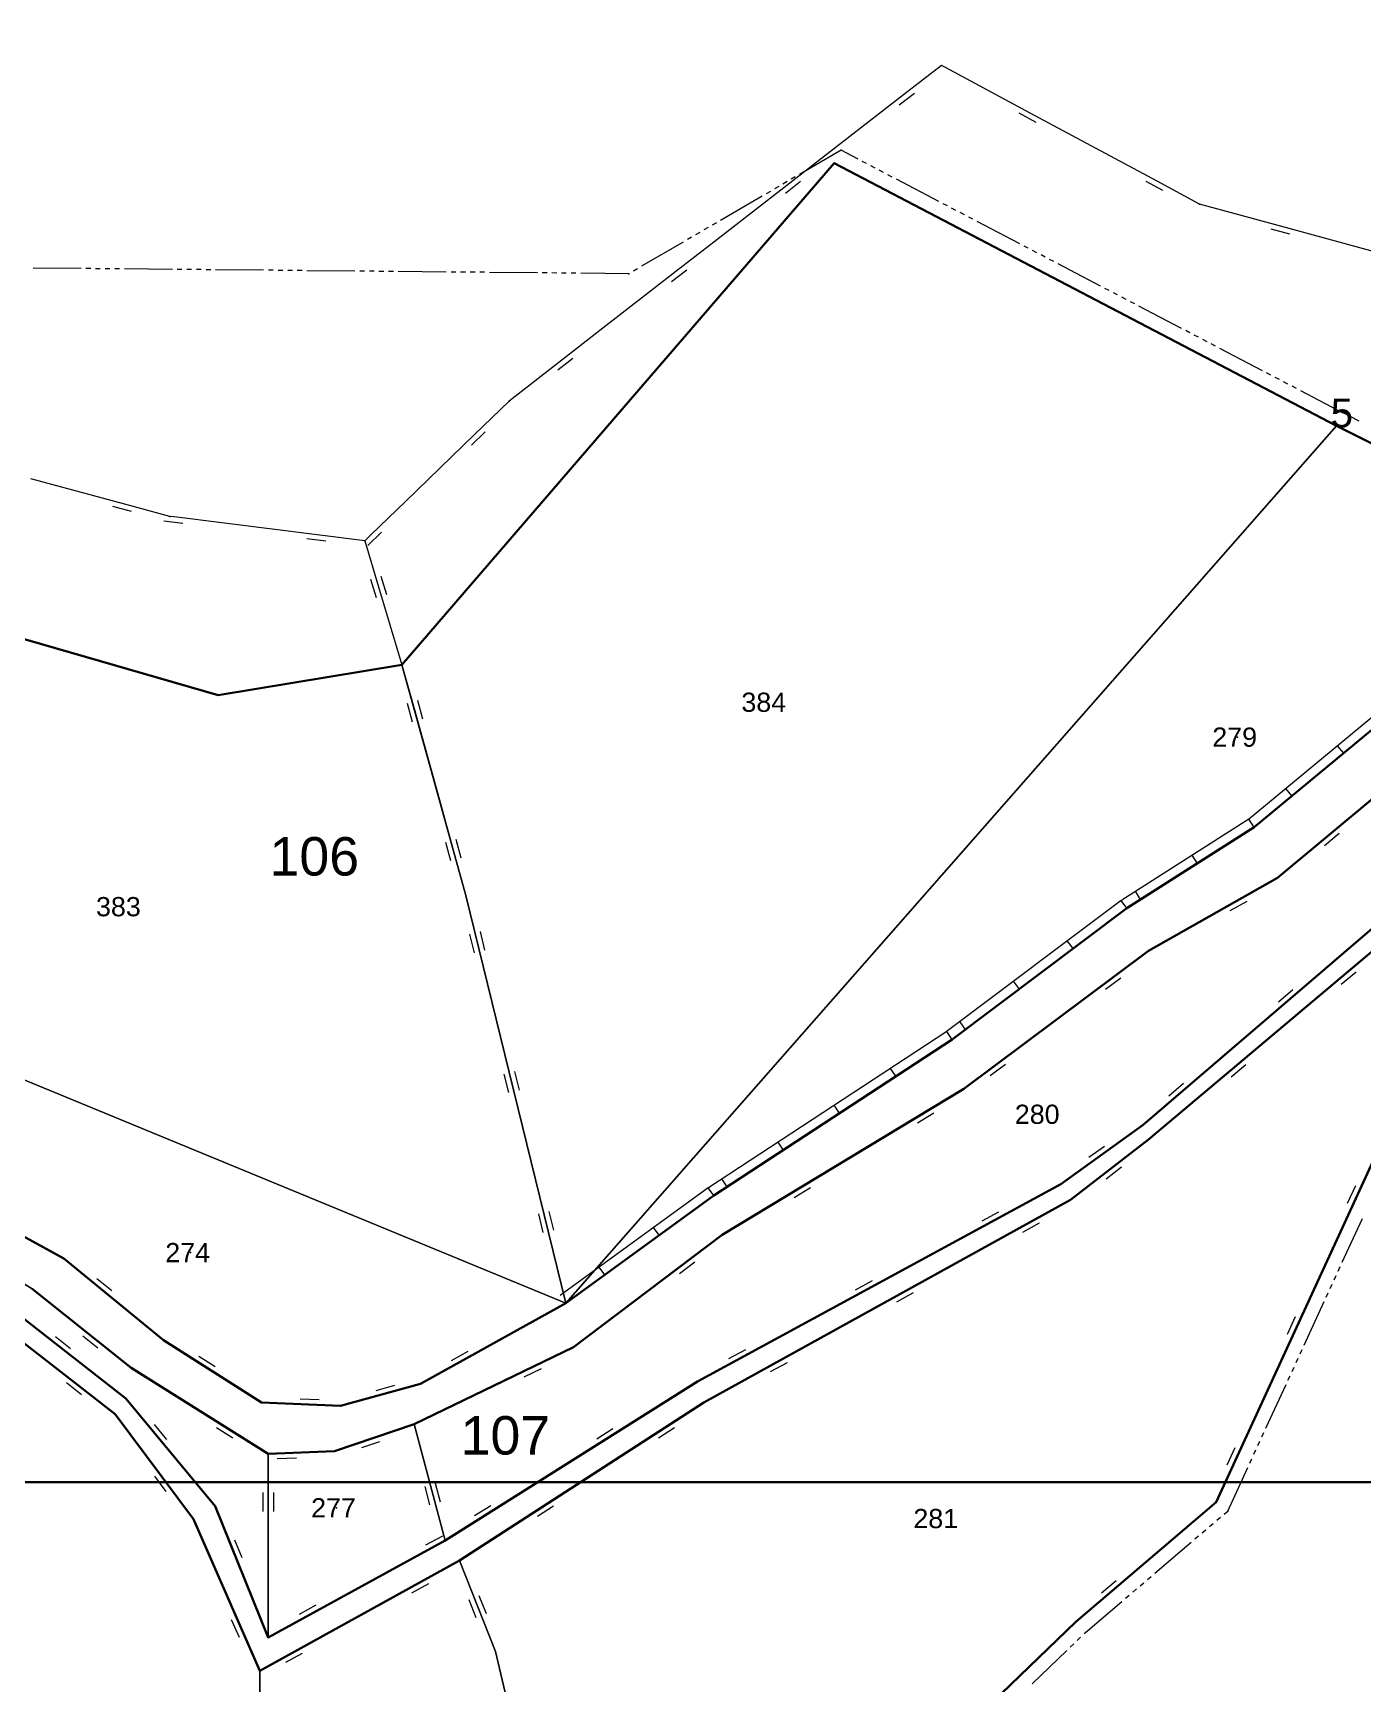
# Model space of a CAD drawing. Header units: millimetres. Extents: x 615240 to 617330, y 4151758 to 4153557.
# Drawn here: x 616042.6 to 616181, y 4152636.5 to 4152808.4 of the extents above; entities that cross this region are included whole.
import ezdxf
from ezdxf.xclip import XClip

# ---------------------------------------------------------------- set-up
doc = ezdxf.new("R2010")
doc.units = ezdxf.units.MM
doc.header["$XCLIPFRAME"] = 2
for name, color, linetype, lineweight in [('01_UYGALAN_TARAMA', 26, 'Continuous', 20), ('02_ADA_ALN_YENI', 7, 'Continuous', 30), ('02_ADA_NO_YENI', 18, 'Continuous', 0), ('03_PARSEL_ALN_ESKI', 18, 'Continuous', 0), ('03_PARSEL_ALN_YENI', 171, 'Continuous', 0), ('03_PARSEL_NO_ESKI', 5, 'Continuous', 0), ('06_DETAY_SNR_KROKI', 4, 'Continuous', 0), ('07_SNRTIP_GECERLI', 30, 'Continuous', 0), ('07_SNRTIP_SABIT', 18, 'Continuous', 0), ('NOKTA_DETAY_YENI', 171, 'Continuous', 0), ('NOKTA_PARSEL_ESKI', 6, 'Continuous', 0), ('NOKTA_PARSEL_YENI', 30, 'Continuous', 0)]:
    doc.layers.add(name, color=color, linetype=linetype, lineweight=lineweight)
doc.layers.add('ANTET', color=7, linetype='Continuous')
doc.styles.get("Standard").update_dxf_attribs({"font": 'Arial'})

# ---------------------------------------------------------------- blocks, each defined once
blk = doc.blocks.new('fggg')
at = {"layer": '01_UYGALAN_TARAMA', "color": 252}
for p, q in [((616126.69, 4152796.16, 622.53), (616122.37, 4152793.64, 622.53)), ((616128.46, 4152795.23, 622.53), (616126.69, 4152796.16, 622.53)), ((616129.34, 4152794.77, 622.53), (616128.9, 4152795, 622.53)), ((616130.23, 4152794.3, 622.53), (616129.79, 4152794.53, 622.53)), ((616121.07, 4152792.89, 622.53), (616120.64, 4152792.63, 622.53)), ((616121.93, 4152793.39, 622.53), (616121.5, 4152793.14, 622.53)), ((616131.12, 4152793.84, 622.53), (616130.67, 4152794.07, 622.53)), ((616132, 4152793.37, 622.53), (616131.56, 4152793.61, 622.53)), ((616136.88, 4152790.82, 622.53), (616132.45, 4152793.14, 622.53)), ((616118.48, 4152791.38, 622.53), (616114.16, 4152788.86, 622.53)), ((616119.34, 4152791.88, 622.53), (616118.91, 4152791.63, 622.53)), ((616120.21, 4152792.38, 622.53), (616119.77, 4152792.13, 622.53)), ((616137.76, 4152790.36, 622.53), (616137.32, 4152790.59, 622.53)), ((616138.65, 4152789.9, 622.53), (616138.2, 4152790.13, 622.53)), ((616139.53, 4152789.43, 622.53), (616139.09, 4152789.67, 622.53)), ((616140.42, 4152788.97, 622.53), (616139.98, 4152789.2, 622.53)), ((616111.99, 4152787.61, 622.53), (616111.56, 4152787.35, 622.53)), ((616112.86, 4152788.11, 622.53), (616112.43, 4152787.86, 622.53)), ((616113.72, 4152788.61, 622.53), (616113.29, 4152788.36, 622.53)), ((616145.29, 4152786.42, 622.53), (616140.86, 4152788.74, 622.53)), ((616110.27, 4152786.6, 622.53), (616105.94, 4152784.08, 622.53)), ((616111.13, 4152787.1, 622.53), (616110.7, 4152786.85, 622.53)), ((616146.18, 4152785.96, 622.53), (616145.74, 4152786.19, 622.53)), ((616147.07, 4152785.49, 622.53), (616146.62, 4152785.73, 622.53)), ((616147.95, 4152785.03, 622.53), (616147.51, 4152785.26, 622.53)), ((616148.84, 4152784.57, 622.53), (616148.39, 4152784.8, 622.53)), ((616153.71, 4152782.02, 622.53), (616149.28, 4152784.33, 622.53)), ((616047.6, 4152783.85, 622.53), (616042.6, 4152783.9, 622.53)), ((616048.6, 4152783.84, 622.53), (616048.1, 4152783.84, 622.53)), ((616049.6, 4152783.83, 622.53), (616049.1, 4152783.83, 622.53)), ((616050.6, 4152783.82, 622.53), (616050.1, 4152783.82, 622.53)), ((616051.6, 4152783.81, 622.53), (616051.1, 4152783.81, 622.53)), ((616057.1, 4152783.76, 622.53), (616052.1, 4152783.8, 622.53)), ((616058.1, 4152783.75, 622.53), (616057.6, 4152783.75, 622.53)), ((616059.1, 4152783.74, 622.53), (616058.6, 4152783.74, 622.53)), ((616060.1, 4152783.73, 622.53), (616059.6, 4152783.73, 622.53)), ((616061.1, 4152783.72, 622.53), (616060.6, 4152783.72, 622.53)), ((616066.6, 4152783.67, 622.53), (616061.6, 4152783.71, 622.53)), ((616067.6, 4152783.66, 622.53), (616067.1, 4152783.66, 622.53)), ((616068.6, 4152783.65, 622.53), (616068.1, 4152783.65, 622.53)), ((616069.6, 4152783.64, 622.53), (616069.1, 4152783.64, 622.53)), ((616070.6, 4152783.63, 622.53), (616070.1, 4152783.63, 622.53)), ((616076.1, 4152783.58, 622.53), (616071.1, 4152783.62, 622.53)), ((616077.1, 4152783.57, 622.53), (616076.6, 4152783.57, 622.53)), ((616078.1, 4152783.56, 622.53), (616077.6, 4152783.56, 622.53)), ((616079.1, 4152783.55, 622.53), (616078.6, 4152783.55, 622.53)), ((616080.1, 4152783.54, 622.53), (616079.6, 4152783.54, 622.53)), ((616085.6, 4152783.48, 622.53), (616080.6, 4152783.53, 622.53)), ((616086.6, 4152783.47, 622.53), (616086.1, 4152783.48, 622.53)), ((616087.6, 4152783.47, 622.53), (616087.1, 4152783.47, 622.53)), ((616088.6, 4152783.46, 622.53), (616088.1, 4152783.46, 622.53)), ((616089.6, 4152783.45, 622.53), (616089.1, 4152783.45, 622.53)), ((616095.1, 4152783.39, 622.53), (616090.1, 4152783.44, 622.53)), ((616096.1, 4152783.38, 622.53), (616095.6, 4152783.39, 622.53)), ((616097.1, 4152783.37, 622.53), (616096.6, 4152783.38, 622.53)), ((616098.1, 4152783.36, 622.53), (616097.6, 4152783.37, 622.53)), ((616099.1, 4152783.36, 622.53), (616098.6, 4152783.36, 622.53)), ((616104.6, 4152783.3, 622.53), (616099.6, 4152783.35, 622.53)), ((616104.65, 4152783.33, 622.53), (616104.6, 4152783.3, 622.53)), ((616105.51, 4152783.83, 622.53), (616105.08, 4152783.58, 622.53)), ((616154.6, 4152781.55, 622.53), (616154.15, 4152781.78, 622.53)), ((616155.48, 4152781.09, 622.53), (616155.04, 4152781.32, 622.53)), ((616156.37, 4152780.63, 622.53), (616155.93, 4152780.86, 622.53)), ((616157.26, 4152780.16, 622.53), (616156.81, 4152780.39, 622.53)), ((616162.13, 4152777.61, 622.53), (616157.7, 4152779.93, 622.53)), ((616163.01, 4152777.15, 622.53), (616162.57, 4152777.38, 622.53)), ((616163.9, 4152776.69, 622.53), (616163.46, 4152776.92, 622.53)), ((616164.79, 4152776.22, 622.53), (616164.34, 4152776.45, 622.53)), ((616165.67, 4152775.76, 622.53), (616165.23, 4152775.99, 622.53)), ((616170.55, 4152773.21, 622.53), (616166.12, 4152775.53, 622.53)), ((616171.43, 4152772.74, 622.53), (616170.99, 4152772.98, 622.53)), ((616172.32, 4152772.28, 622.53), (616171.87, 4152772.51, 622.53)), ((616173.2, 4152771.82, 622.53), (616172.76, 4152772.05, 622.53)), ((616174.09, 4152771.35, 622.53), (616173.65, 4152771.59, 622.53)), ((616178.96, 4152768.8, 622.53), (616174.53, 4152771.12, 622.53)), ((616180.63, 4152767.97, 622.53), (616178.94, 4152768.82, 622.53)), ((616178.86, 4152680.4, 0.95), (616180.95, 4152684.95, 0.95)), ((616178.44, 4152679.49, 0.95), (616178.65, 4152679.95, 0.95)), ((616177.6, 4152677.68, 0.95), (616177.81, 4152678.13, 0.95)), ((616178.02, 4152678.59, 0.95), (616178.23, 4152679.04, 0.95)), ((616174.89, 4152671.77, 0.95), (616176.98, 4152676.32, 0.95)), ((616177.19, 4152676.77, 0.95), (616177.39, 4152677.22, 0.95)), ((616174.47, 4152670.86, 0.95), (616174.68, 4152671.32, 0.95)), ((616173.63, 4152669.05, 0.95), (616173.84, 4152669.5, 0.95)), ((616174.05, 4152669.96, 0.95), (616174.26, 4152670.41, 0.95)), ((616170.92, 4152663.14, 0.95), (616173.01, 4152667.69, 0.95)), ((616173.21, 4152668.14, 0.95), (616173.42, 4152668.59, 0.95)), ((616170.5, 4152662.23, 0.95), (616170.71, 4152662.69, 0.95)), ((616169.66, 4152660.42, 0.95), (616169.87, 4152660.87, 0.95)), ((616170.08, 4152661.33, 0.95), (616170.29, 4152661.78, 0.95)), ((616166.94, 4152654.51, 0.95), (616169.03, 4152659.05, 0.95)), ((616169.24, 4152659.51, 0.95), (616169.45, 4152659.96, 0.95)), ((616165.81, 4152653.55, 0.95), (616166.19, 4152653.87, 0.95)), ((616166.57, 4152654.2, 0.95), (616166.94, 4152654.51, 0.95)), ((616163.53, 4152651.6, 0.95), (616163.91, 4152651.92, 0.95)), ((616164.29, 4152652.25, 0.95), (616164.67, 4152652.57, 0.95)), ((616165.05, 4152652.9, 0.95), (616165.43, 4152653.22, 0.95)), ((616159.35, 4152648.03, 0.95), (616163.15, 4152651.27, 0.95)), ((616157.83, 4152646.73, 0.95), (616158.21, 4152647.05, 0.95)), ((616158.59, 4152647.38, 0.95), (616158.97, 4152647.7, 0.95)), ((616152.13, 4152641.86, 0.95), (616155.93, 4152645.1, 0.95)), ((616156.31, 4152645.43, 0.95), (616156.69, 4152645.75, 0.95)), ((616157.07, 4152646.08, 0.95), (616157.45, 4152646.4, 0.95)), ((616151.27, 4152641.03, 0.95), (616151.63, 4152641.38, 0.95)), ((616151.99, 4152641.73, 0.95), (616152.13, 4152641.86, 0.95)), ((616146.6, 4152636.52, 0.95), (616150.19, 4152639.99, 0.95)), ((616150.55, 4152640.34, 0.95), (616150.91, 4152640.69, 0.95))]:
    blk.add_line(p, q, dxfattribs=at)
for p in [(616126.69, 4152796.16, 211.3), (616104.6, 4152783.3, 509.9), (616104.6, 4152783.3, 211.3), (616166.94, 4152654.51, 621.04), (616166.94, 4152654.51, 621.04), (616152.13, 4152641.86, 620.93), (616152.13, 4152641.86, 620.93)]:
    blk.add_point(p, dxfattribs=at)
at = {"layer": '02_ADA_ALN_YENI', "color": 252}
blk.add_polyline3d([(616125.99, 4152794.83, 0), (616178.27, 4152767.48, 0), (616205.48, 4152753.92, 0), (616189.79, 4152742.33, 0), (616169.69, 4152725.69, 0), (616156.44, 4152717.27, 0), (616138.25, 4152703.59, 0), (616113.44, 4152687.34, 0), (616098.05, 4152676.15, 0), (616082.93, 4152667.76, 0), (616074.61, 4152665.46, 0), (616066.37, 4152665.81, 0), (616056.19, 4152672.3, 0), (616045.79, 4152680.81, 0), (616031.8, 4152688.47, 0), (616014.53, 4152700.69, 0), (616012.35, 4152702.31, 0), (616001.69, 4152710.22, 0), (615966.82, 4152727.59, 0), (615931.04, 4152781.04, 0), (615998.55, 4152757.72, 0), (616061.85, 4152739.42, 0), (616080.99, 4152742.61, 0), (616125.99, 4152794.83, 0)], close=True, dxfattribs=at)
for points in [[(616042.5, 4152677.63, 0), (616052.81, 4152669.4, 0), (616067.06, 4152660.45, 0), (616073.99, 4152660.74, 0), (616073.99, 4152660.74, 0), (616082.27, 4152663.54, 0), (616098.84, 4152671.56, 0), (616114.33, 4152683.26, 0), (616139.49, 4152698.46, 0), (616158.7, 4152712.83, 0), (616172.12, 4152720.42, 0), (616192.78, 4152737.62, 0), (616207.79, 4152749.73, 0), (616213.07, 4152744.98, 0), (616182.2, 4152715.34, 0), (616158.15, 4152694.71, 0), (616149.57, 4152688.53, 0), (616111.77, 4152667.98, 0), (616085.48, 4152651.43, 0), (616067.08, 4152641.36, 0), (616061.54, 4152655.01, 0), (616052.24, 4152666.23, 0), (616041.42, 4152674.7, 0)], [(616040.47, 4152672.93, 0), (616051.16, 4152664.61, 0), (616059.3, 4152653.67, 0), (616066.19, 4152637.89, 0), (616086.98, 4152649.36, 0), (616112.42, 4152665.81, 0), (616150.56, 4152686.89, 0), (616158.7, 4152693.18, 0), (616182.99, 4152713.61, 0), (616212.5, 4152740.98, 0), (616197.29, 4152719.62, 0), (616185.85, 4152699.2, 0), (616165.72, 4152655.44, 0), (616151.12, 4152642.97, 0), (616118.08, 4152611.1, 0), (616118.08, 4152611.1, 0), (616104.61, 4152590.41, 0), (616092.57, 4152576.85, 0), (616068.62, 4152559.61, 0), (616046.83, 4152531.18, 0), (616033.84, 4152526.84, 0)]]:
    blk.add_polyline3d(points, dxfattribs=at)
at = {"layer": '03_PARSEL_ALN_ESKI', "color": 252}
for p in [(616118.95, 4152738.7), (616167.95, 4152735.07), (616051.78, 4152717.42), (616147.41, 4152695.81), (616058.99, 4152681.41), (616074.17, 4152654.85), (616136.84, 4152653.73)]:
    blk.add_point(p, dxfattribs=at)
at = {"layer": '03_PARSEL_ALN_YENI', "color": 252}
for points in [[(616080.99, 4152742.61, 0), (616125.99, 4152794.83, 0), (616178.27, 4152767.48, 0), (616098.05, 4152676.15, 0), (616087.63, 4152718.59, 0), (616080.99, 4152742.61, 0)], [(616098.05, 4152676.15, 0), (616178.27, 4152767.48, 0), (616205.48, 4152753.92, 0), (616189.79, 4152742.33, 0), (616169.69, 4152725.69, 0), (616156.44, 4152717.27, 0), (616138.25, 4152703.59, 0), (616113.44, 4152687.34, 0), (616098.05, 4152676.15, 0)], [(616098.05, 4152676.15, 0), (616002.35, 4152715.6, 0), (615998.55, 4152757.72, 0), (616061.85, 4152739.42, 0), (616080.99, 4152742.61, 0), (616087.63, 4152718.59, 0), (616098.05, 4152676.15, 0)], [(616172.12, 4152720.42, 0), (616192.78, 4152737.62, 0), (616207.79, 4152749.73, 0), (616213.07, 4152744.98, 0), (616182.2, 4152715.34, 0), (616158.15, 4152694.71, 0), (616149.57, 4152688.53, 0), (616111.77, 4152667.98, 0), (616085.48, 4152651.43, 0), (616082.27, 4152663.54, 0), (616098.84, 4152671.56, 0), (616114.33, 4152683.26, 0), (616139.49, 4152698.46, 0), (616158.7, 4152712.83, 0), (616172.12, 4152720.42, 0)], [(616086.98, 4152649.36, 0), (616112.42, 4152665.81, 0), (616150.56, 4152686.89, 0), (616158.7, 4152693.18, 0), (616182.99, 4152713.61, 0), (616212.5, 4152740.98, 0), (616197.29, 4152719.62, 0), (616185.85, 4152699.2, 0), (616165.72, 4152655.44, 0), (616151.12, 4152642.97, 0), (616118.08, 4152611.1, 0), (616104.61, 4152590.41, 0), (616098.55, 4152606.75, 0), (616090.72, 4152639.88, 0), (616086.98, 4152649.36, 0)], [(616002.35, 4152715.6, 0), (616098.05, 4152676.15, 0), (616082.93, 4152667.76, 0), (616074.61, 4152665.46, 0), (616066.37, 4152665.81, 0), (616056.19, 4152672.3, 0), (616045.79, 4152680.81, 0), (616031.8, 4152688.47, 0), (616014.53, 4152700.69, 0), (616012.35, 4152702.31, 0), (616001.69, 4152710.22, 0), (616002.35, 4152715.6, 0)], [(616005.13, 4152684.8, 0), (616001.65, 4152692.85, 0), (615988.58, 4152712.01, 0), (615997.02, 4152706.11, 0), (616007.06, 4152700.64, 0), (616027.07, 4152687.1, 0), (616042.5, 4152677.63, 0), (616052.81, 4152669.4, 0), (616067.06, 4152660.45, 0), (616067.08, 4152641.36, 0), (616061.54, 4152655.01, 0), (616052.24, 4152666.23, 0), (616041.42, 4152674.7, 0), (616028.9, 4152681.28, 0), (616013.37, 4152673.01, 0), (616006.54, 4152681.54, 0), (616005.13, 4152684.8, 0)], [(616015.49, 4152670.36, 0), (616029.95, 4152678.3, 0), (616040.47, 4152672.93, 0), (616051.16, 4152664.61, 0), (616059.3, 4152653.67, 0), (616066.19, 4152637.89, 0), (616066.06, 4152614.43, 0), (616065.94, 4152591.44, 0), (616068.62, 4152559.61, 0), (616046.83, 4152531.18, 0), (616033.84, 4152526.84, 0), (616027.9, 4152550.68, 0), (616023.31, 4152568.03, 0), (616030.39, 4152592.35, 0), (616042.59, 4152612.4, 0), (616042.13, 4152630.95, 0), (616034.58, 4152646.09, 0), (616021.3, 4152662.64, 0), (616015.49, 4152670.36, 0)], [(616085.48, 4152651.43, 0), (616067.08, 4152641.36, 0), (616067.06, 4152660.45, 0), (616073.99, 4152660.74, 0), (616082.27, 4152663.54, 0), (616085.48, 4152651.43, 0)], [(616090.72, 4152639.88, 0), (616098.55, 4152606.75, 0), (616104.61, 4152590.41, 0), (616092.57, 4152576.85, 0), (616068.62, 4152559.61, 0), (616065.94, 4152591.44, 0), (616066.06, 4152614.43, 0), (616066.19, 4152637.89, 0), (616086.98, 4152649.36, 0), (616090.72, 4152639.88, 0)]]:
    blk.add_polyline3d(points, close=True, dxfattribs=at)
at = {"layer": '06_DETAY_SNR_KROKI', "color": 252}
for p, q in [((616137.15, 4152804.98, 0.95), (616133.2, 4152801.92, 0.95)), ((616137.56, 4152804.76, 0.95), (616137.15, 4152804.98, 0.95)), ((616146.37, 4152800.03, 0.95), (616137.56, 4152804.76, 0.95)), ((616133.2, 4152801.92, 0.95), (616125.3, 4152795.78, 0.95)), ((616134.33, 4152802.08, 0.95), (616132.75, 4152800.86, 0.95)), ((616146.99, 4152799.06, 0.95), (616145.22, 4152800, 0.95)), ((616150.78, 4152797.66, 0.95), (616146.37, 4152800.03, 0.95)), ((616159.58, 4152792.93, 0.95), (616150.78, 4152797.66, 0.95)), ((616080.99, 4152742.61, 640.89), (616125.99, 4152794.83, 634.68)), ((616125.3, 4152795.78, 0.95), (616121.35, 4152792.72, 0.95)), ((616125.99, 4152794.83, 634.68), (616178.27, 4152767.48, 627.45)), ((616121.35, 4152792.72, 0.95), (616113.45, 4152786.59, 0.95)), ((616122.49, 4152792.89, 0.95), (616120.91, 4152791.66, 0.95)), ((616160.2, 4152791.96, 0.95), (616158.44, 4152792.9, 0.95)), ((616163.99, 4152790.56, 0.95), (616159.58, 4152792.93, 0.95)), ((616172.57, 4152788.22, 0.95), (616163.99, 4152790.56, 0.95)), ((616173.39, 4152787.41, 0.95), (616171.46, 4152787.94, 0.95)), ((616177.4, 4152786.9, 0.95), (616172.57, 4152788.22, 0.95)), ((616113.45, 4152786.59, 0.95), (616109.5, 4152783.52, 0.95)), ((616187.04, 4152784.27, 0.95), (616177.4, 4152786.9, 0.95)), ((616109.5, 4152783.52, 0.95), (616101.6, 4152777.39, 0.95)), ((616110.64, 4152783.69, 0.95), (616109.06, 4152782.46, 0.95)), ((616101.6, 4152777.39, 0.95), (616097.65, 4152774.32, 0.95)), ((616097.65, 4152774.32, 0.95), (616092.14, 4152770.04, 0.95)), ((616098.79, 4152774.49, 0.95), (616097.21, 4152773.26, 0.95)), ((616092.14, 4152770.04, 0.95), (616088.54, 4152766.56, 0.95)), ((616089.65, 4152766.85, 0.95), (616088.22, 4152765.46, 0.95)), ((616178.27, 4152767.48, 627.45), (616205.48, 4152753.92, 624.08)), ((616088.54, 4152766.56, 0.95), (616081.36, 4152759.61, 0.95)), ((616052.02, 4152759.35, 0.95), (616042.37, 4152761.97, 0.95)), ((616052.84, 4152758.55, 0.95), (616050.91, 4152759.07, 0.95)), ((616056.85, 4152758.04, 0.95), (616052.02, 4152759.35, 0.95)), ((616081.36, 4152759.61, 0.95), (616077.76, 4152756.13, 0.95)), ((615998.55, 4152757.72, 631.87), (616061.85, 4152739.42, 629.32)), ((616058.2, 4152757.31, 0.95), (616056.21, 4152757.56, 0.95)), ((616057.27, 4152757.99, 0.95), (616056.85, 4152758.04, 0.95)), ((616062.23, 4152757.37, 0.95), (616057.27, 4152757.99, 0.95)), ((616072.16, 4152756.13, 0.95), (616062.23, 4152757.37, 0.95)), ((616073.08, 4152755.45, 0.95), (616071.1, 4152755.7, 0.95)), ((616077.12, 4152755.51, 0.95), (616072.16, 4152756.13, 0.95)), ((616077.76, 4152756.13, 0.95), (616077.12, 4152755.51, 0.95)), ((616077.12, 4152755.51, 0.95), (616078.56, 4152750.72, 0.95)), ((616078.87, 4152756.42, 0.95), (616077.44, 4152755.03, 0.95)), ((616077.73, 4152751.52, 0.95), (616078.31, 4152749.6, 0.95)), ((616078.81, 4152751.84, 0.95), (616079.38, 4152749.92, 0.95)), ((616078.56, 4152750.72, 0.95), (616080.99, 4152742.61, 0.95)), ((616189.15, 4152743.1, 0.95), (616169.05, 4152726.46, 0.95)), ((616061.85, 4152739.42, 629.32), (616080.99, 4152742.61, 640.89)), ((616080.99, 4152742.61, 0.95), (616082.32, 4152737.79, 0.95)), ((616081.52, 4152738.6, 0.95), (616082.05, 4152736.67, 0.95)), ((616082.32, 4152737.79, 0.95), (616084.99, 4152728.15, 0.95)), ((616082.6, 4152738.9, 0.95), (616083.13, 4152736.97, 0.95)), ((616184.4, 4152737.87, 0.95), (616179.01, 4152733.4, 0.95)), ((616179.01, 4152733.4, 0.95), (616178.37, 4152734.17, 0.95)), ((616179.01, 4152733.4, 0.95), (616173.61, 4152728.94, 0.95)), ((616173.61, 4152728.94, 0.95), (616172.98, 4152729.71, 0.95)), ((616084.99, 4152728.15, 0.95), (616086.32, 4152723.33, 0.95)), ((616173.61, 4152728.94, 0.95), (616169.69, 4152725.69, 0.95)), ((616181.25, 4152728.02, 0.95), (616177.41, 4152724.82, 0.95)), ((616169.15, 4152726.53, 0.95), (616155.9, 4152718.11, 0.95)), ((616169.69, 4152725.69, 0.95), (616163.78, 4152721.93, 0.95)), ((616169.69, 4152725.69, 0.95), (616169.15, 4152726.53, 0.95)), ((616085.51, 4152724.14, 0.95), (616086.04, 4152722.22, 0.95)), ((616086.59, 4152724.44, 0.95), (616087.12, 4152722.52, 0.95)), ((616177.41, 4152724.82, 0.95), (616172.12, 4152720.42, 0.95)), ((616178.54, 4152725.03, 0.95), (616177, 4152723.75, 0.95)), ((616086.32, 4152723.33, 0.95), (616087.63, 4152718.59, 0.95)), ((616163.78, 4152721.93, 0.95), (616163.24, 4152722.78, 0.95)), ((616163.78, 4152721.93, 0.95), (616157.87, 4152718.18, 0.95)), ((616172.12, 4152720.42, 0.95), (616167.77, 4152717.96, 0.95)), ((616157.87, 4152718.18, 0.95), (616157.33, 4152719.02, 0.95)), ((616087.63, 4152718.59, 0.95), (616088.82, 4152713.73, 0.95)), ((616155.84, 4152718.07, 0.95), (616137.65, 4152704.39, 0.95)), ((616156.44, 4152717.27, 0.95), (616150.84, 4152713.06, 0.95)), ((616156.44, 4152717.27, 0.95), (616155.84, 4152718.07, 0.95)), ((616157.87, 4152718.18, 0.95), (616156.44, 4152717.27, 0.95)), ((616167.77, 4152717.96, 0.95), (616159.06, 4152713.04, 0.95)), ((616168.91, 4152717.96, 0.95), (616167.17, 4152716.98, 0.95)), ((616180.92, 4152714.24, 0.95), (616182.2, 4152715.34, 0.95)), ((616088.03, 4152714.57, 0.95), (616088.51, 4152712.63, 0.95)), ((616088.82, 4152713.73, 0.95), (616091.2, 4152704.02, 0.95)), ((616089.13, 4152714.84, 0.95), (616089.6, 4152712.9, 0.95)), ((616150.84, 4152713.06, 0.95), (616150.24, 4152713.86, 0.95)), ((616173.33, 4152707.73, 0.95), (616180.92, 4152714.24, 0.95)), ((616182.99, 4152713.61, 0.95), (616179.17, 4152710.4, 0.95)), ((616150.84, 4152713.06, 0.95), (616145.25, 4152708.85, 0.95)), ((616158.7, 4152712.83, 0.95), (616154.69, 4152709.84, 0.95)), ((616159.06, 4152713.04, 0.95), (616158.7, 4152712.83, 0.95)), ((616179.17, 4152710.4, 0.95), (616171.51, 4152703.96, 0.95)), ((616180.29, 4152710.61, 0.95), (616178.76, 4152709.32, 0.95)), ((616145.25, 4152708.85, 0.95), (616139.66, 4152704.65, 0.95)), ((616145.25, 4152708.85, 0.95), (616144.65, 4152709.65, 0.95)), ((616154.69, 4152709.84, 0.95), (616146.69, 4152703.85, 0.95)), ((616155.83, 4152709.99, 0.95), (616154.23, 4152708.79, 0.95)), ((616172.21, 4152707.51, 0.95), (616173.72, 4152708.81, 0.95)), ((616169.54, 4152704.48, 0.95), (616173.33, 4152707.73, 0.95)), ((616139.66, 4152704.65, 0.95), (616139.06, 4152705.45, 0.95)), ((616091.2, 4152704.02, 0.95), (616092.4, 4152699.17, 0.95)), ((616137.71, 4152704.43, 0.95), (616112.89, 4152688.17, 0.95)), ((616138.25, 4152703.59, 0.95), (616132.4, 4152699.76, 0.95)), ((616138.25, 4152703.59, 0.95), (616137.71, 4152704.43, 0.95)), ((616139.66, 4152704.65, 0.95), (616138.25, 4152703.59, 0.95)), ((616146.69, 4152703.85, 0.95), (616142.68, 4152700.85, 0.95)), ((616161.95, 4152697.97, 0.95), (616169.54, 4152704.48, 0.95)), ((616171.51, 4152703.96, 0.95), (616167.69, 4152700.74, 0.95)), ((616091.61, 4152700, 0.95), (616092.09, 4152698.06, 0.95)), ((616092.7, 4152700.27, 0.95), (616093.18, 4152698.33, 0.95)), ((616132.4, 4152699.76, 0.95), (616131.85, 4152700.59, 0.95)), ((616142.68, 4152700.85, 0.95), (616139.49, 4152698.46, 0.95)), ((616143.82, 4152701, 0.95), (616142.22, 4152699.8, 0.95)), ((616167.69, 4152700.74, 0.95), (616160.03, 4152694.3, 0.95)), ((616168.81, 4152700.95, 0.95), (616167.28, 4152699.67, 0.95)), ((616092.4, 4152699.17, 0.95), (616094.78, 4152689.45, 0.95)), ((616132.4, 4152699.76, 0.95), (616126.54, 4152695.92, 0.95)), ((616139.49, 4152698.46, 0.95), (616135.21, 4152695.88, 0.95)), ((616160.82, 4152697.74, 0.95), (616162.34, 4152699.05, 0.95)), ((616126.54, 4152695.92, 0.95), (616125.99, 4152696.76, 0.95)), ((616158.15, 4152694.71, 0.95), (616161.95, 4152697.97, 0.95)), ((616126.54, 4152695.92, 0.95), (616120.69, 4152692.08, 0.95)), ((616135.21, 4152695.88, 0.95), (616126.65, 4152690.71, 0.95)), ((616136.36, 4152695.91, 0.95), (616134.65, 4152694.88, 0.95)), ((616153.63, 4152691.45, 0.95), (616158.15, 4152694.71, 0.95)), ((616180.35, 4152687.23, 0.95), (616184.53, 4152696.32, 0.95)), ((616120.69, 4152692.08, 0.95), (616120.14, 4152692.92, 0.95)), ((616158.7, 4152693.18, 0.95), (616154.75, 4152690.13, 0.95)), ((616160.03, 4152694.3, 0.95), (616158.7, 4152693.18, 0.95)), ((616120.69, 4152692.08, 0.95), (616114.83, 4152688.25, 0.95)), ((616149.57, 4152688.53, 0.95), (616153.63, 4152691.45, 0.95)), ((616152.49, 4152691.33, 0.95), (616154.11, 4152692.49, 0.95)), ((616126.65, 4152690.71, 0.95), (616122.37, 4152688.12, 0.95)), ((616154.75, 4152690.13, 0.95), (616150.56, 4152686.89, 0.95)), ((616155.88, 4152690.29, 0.95), (616154.3, 4152689.07, 0.95)), ((616094.78, 4152689.45, 0.95), (616095.97, 4152684.6, 0.95)), ((616112.85, 4152688.15, 0.95), (616097.46, 4152676.95, 0.95)), ((616113.44, 4152687.34, 0.95), (616112.85, 4152688.15, 0.95)), ((616114.83, 4152688.25, 0.95), (616113.44, 4152687.34, 0.95)), ((616114.83, 4152688.25, 0.95), (616114.28, 4152689.09, 0.95)), ((616122.37, 4152688.12, 0.95), (616114.33, 4152683.26, 0.95)), ((616123.52, 4152688.16, 0.95), (616121.81, 4152687.12, 0.95)), ((616142.52, 4152684.7, 0.95), (616149.57, 4152688.53, 0.95)), ((616179.42, 4152686.56, 0.95), (616180.26, 4152688.38, 0.95)), ((616036.18, 4152686.07, 0.95), (616044.96, 4152681.27, 0.95)), ((616113.44, 4152687.34, 0.95), (616107.78, 4152683.22, 0.95)), ((616150.56, 4152686.89, 0.95), (616146.18, 4152684.47, 0.95)), ((616178.26, 4152682.69, 0.95), (616180.35, 4152687.23, 0.95)), ((616095.19, 4152685.44, 0.95), (616095.67, 4152683.49, 0.95)), ((616095.97, 4152684.6, 0.95), (616098.05, 4152676.15, 0.95)), ((616096.28, 4152685.7, 0.95), (616096.76, 4152683.76, 0.95)), ((616146.18, 4152684.47, 0.95), (616137.43, 4152679.64, 0.95)), ((616138.13, 4152682.31, 0.95), (616142.52, 4152684.7, 0.95)), ((616141.37, 4152684.72, 0.95), (616143.13, 4152685.67, 0.95)), ((616147.33, 4152684.46, 0.95), (616145.58, 4152683.5, 0.95)), ((616107.78, 4152683.22, 0.95), (616102.12, 4152679.1, 0.95)), ((616107.78, 4152683.22, 0.95), (616107.19, 4152684.03, 0.95)), ((616114.33, 4152683.26, 0.95), (616110.34, 4152680.24, 0.95)), ((616174.08, 4152673.61, 0.95), (616178.26, 4152682.69, 0.95)), ((616044.96, 4152681.27, 0.95), (616045.79, 4152680.81, 0.95)), ((616129.34, 4152677.54, 0.95), (616138.13, 4152682.31, 0.95)), ((616045.79, 4152680.81, 0.95), (616049.66, 4152677.64, 0.95)), ((616102.12, 4152679.1, 0.95), (616101.53, 4152679.91, 0.95)), ((616110.34, 4152680.24, 0.95), (616102.36, 4152674.22, 0.95)), ((616111.47, 4152680.4, 0.95), (616109.88, 4152679.19, 0.95)), ((616137.43, 4152679.64, 0.95), (616133.05, 4152677.22, 0.95)), ((616048.91, 4152672.52, 0.95), (616042.5, 4152677.63, 0.95)), ((616049.24, 4152678.71, 0.95), (616050.79, 4152677.45, 0.95)), ((616049.66, 4152677.64, 0.95), (616056.19, 4152672.3, 0.95)), ((616102.12, 4152679.1, 0.95), (616098.05, 4152676.15, 0.95)), ((616124.95, 4152675.15, 0.95), (616129.34, 4152677.54, 0.95)), ((616128.2, 4152677.55, 0.95), (616129.95, 4152678.51, 0.95)), ((616096.05, 4152675.04, 0.95), (616098.05, 4152676.15, 0.95)), ((616133.05, 4152677.22, 0.95), (616124.3, 4152672.38, 0.95)), ((616134.2, 4152677.21, 0.95), (616132.45, 4152676.24, 0.95)), ((616041.42, 4152674.7, 0.95), (616045.36, 4152671.62, 0.95)), ((616087.3, 4152670.18, 0.95), (616096.05, 4152675.04, 0.95)), ((616102.36, 4152674.22, 0.95), (616098.84, 4152671.56, 0.95)), ((616116.16, 4152670.37, 0.95), (616124.95, 4152675.15, 0.95)), ((616173.15, 4152672.93, 0.95), (616173.99, 4152674.75, 0.95)), ((616047.21, 4152667.68, 0.95), (616040.47, 4152672.93, 0.95)), ((616044.92, 4152672.68, 0.95), (616046.49, 4152671.44, 0.95)), ((616049.34, 4152671.45, 0.95), (616047.77, 4152672.7, 0.95)), ((616052.81, 4152669.4, 0.95), (616048.91, 4152672.52, 0.95)), ((616056.19, 4152672.3, 0.95), (616060.4, 4152669.61, 0.95)), ((616124.3, 4152672.38, 0.95), (616119.92, 4152669.96, 0.95)), ((616171.99, 4152669.07, 0.95), (616174.08, 4152673.61, 0.95)), ((616045.36, 4152671.62, 0.95), (616052.24, 4152666.23, 0.95)), ((616059.86, 4152670.63, 0.95), (616061.55, 4152669.55, 0.95)), ((616086.15, 4152670.19, 0.95), (616087.9, 4152671.16, 0.95)), ((616098.84, 4152671.56, 0.95), (616094.34, 4152669.38, 0.95)), ((616115.02, 4152670.39, 0.95), (616116.77, 4152671.34, 0.95)), ((616054.36, 4152668.43, 0.95), (616052.81, 4152669.4, 0.95)), ((616060.4, 4152669.61, 0.95), (616066.37, 4152665.81, 0.95)), ((616082.93, 4152667.76, 0.95), (616087.3, 4152670.18, 0.95)), ((616094.34, 4152669.38, 0.95), (616085.34, 4152665.03, 0.95)), ((616095.49, 4152669.31, 0.95), (616093.69, 4152668.44, 0.95)), ((616111.77, 4152667.98, 0.95), (616116.16, 4152670.37, 0.95)), ((616119.92, 4152669.96, 0.95), (616112.42, 4152665.81, 0.95)), ((616121.07, 4152669.95, 0.95), (616119.32, 4152668.99, 0.95)), ((616167.81, 4152659.98, 0.95), (616171.99, 4152669.07, 0.95)), ((616047.65, 4152666.62, 0.95), (616046.08, 4152667.85, 0.95)), ((616051.16, 4152664.61, 0.95), (616047.21, 4152667.68, 0.95)), ((616062.83, 4152663.11, 0.95), (616054.36, 4152668.43, 0.95)), ((616078.32, 4152667.07, 0.95), (616080.25, 4152667.6, 0.95)), ((616079.43, 4152666.79, 0.95), (616082.93, 4152667.76, 0.95)), ((616102.4, 4152662.08, 0.95), (616110.86, 4152667.41, 0.95)), ((616110.86, 4152667.41, 0.95), (616111.77, 4152667.98, 0.95)), ((616052.24, 4152666.23, 0.95), (616055.43, 4152662.38, 0.95)), ((616066.37, 4152665.81, 0.95), (616071.36, 4152665.6, 0.95)), ((616070.39, 4152666.2, 0.95), (616072.39, 4152666.12, 0.95)), ((616071.36, 4152665.6, 0.95), (616074.61, 4152665.46, 0.95)), ((616074.61, 4152665.46, 0.95), (616079.43, 4152666.79, 0.95)), ((616112.42, 4152665.81, 0.95), (616108.22, 4152663.1, 0.95)), ((616056.31, 4152657.68, 0.95), (616051.16, 4152664.61, 0.95)), ((616085.34, 4152665.03, 0.95), (616082.27, 4152663.54, 0.95)), ((616055.22, 4152663.51, 0.95), (616056.5, 4152661.97, 0.95)), ((616055.43, 4152662.38, 0.95), (616061.54, 4152655.01, 0.95)), ((616063.38, 4152662.1, 0.95), (616061.68, 4152663.17, 0.95)), ((616067.06, 4152660.45, 0.95), (616062.83, 4152663.11, 0.95)), ((616082.27, 4152663.54, 0.95), (616077.53, 4152661.94, 0.95)), ((616084.2, 4152656.26, 0.95), (616082.27, 4152663.54, 0.95)), ((616098.17, 4152659.42, 0.95), (616102.4, 4152662.08, 0.95)), ((616108.22, 4152663.1, 0.95), (616099.82, 4152657.67, 0.95)), ((616101.26, 4152662.03, 0.95), (616102.95, 4152663.09, 0.95)), ((616109.36, 4152663.17, 0.95), (616107.69, 4152662.08, 0.95)), ((616068.99, 4152660.53, 0.95), (616067.06, 4152660.45, 0.95)), ((616067.06, 4152660.45, 0.95), (616067.07, 4152655.45, 0.95)), ((616073.99, 4152660.74, 0.95), (616068.99, 4152660.53, 0.95)), ((616077.53, 4152661.94, 0.95), (616073.99, 4152660.74, 0.95)), ((616078.66, 4152661.72, 0.95), (616076.77, 4152661.08, 0.95)), ((616166.88, 4152659.31, 0.95), (616167.72, 4152661.12, 0.95)), ((616070.02, 4152660.01, 0.95), (616068.02, 4152659.93, 0.95)), ((616089.71, 4152654.09, 0.95), (616098.17, 4152659.42, 0.95)), ((616165.72, 4152655.44, 0.95), (616167.81, 4152659.98, 0.95)), ((616056.46, 4152656.54, 0.95), (616055.26, 4152658.15, 0.95)), ((616059.3, 4152653.67, 0.95), (616056.31, 4152657.68, 0.95)), ((616083.91, 4152655.15, 0.95), (616083.4, 4152657.08, 0.95)), ((616085, 4152655.44, 0.95), (616084.49, 4152657.37, 0.95)), ((616099.82, 4152657.67, 0.95), (616095.62, 4152654.95, 0.95)), ((616066.5, 4152656.45, 0.95), (616066.51, 4152654.45, 0.95)), ((616067.07, 4152655.45, 0.95), (616067.08, 4152645.45, 0.95)), ((616067.63, 4152656.45, 0.95), (616067.63, 4152654.45, 0.95)), ((616085.48, 4152651.43, 0.95), (616084.2, 4152656.26, 0.95)), ((616162.52, 4152652.71, 0.95), (616165.72, 4152655.44, 0.95)), ((616060.19, 4152651.64, 0.95), (616059.3, 4152653.67, 0.95)), ((616061.54, 4152655.01, 0.95), (616063.42, 4152650.38, 0.95)), ((616085.48, 4152651.43, 0.95), (616089.71, 4152654.09, 0.95)), ((616095.62, 4152654.95, 0.95), (616087.23, 4152649.52, 0.95)), ((616088.56, 4152654.03, 0.95), (616090.26, 4152655.1, 0.95)), ((616096.77, 4152655.02, 0.95), (616095.09, 4152653.94, 0.95)), ((616083.48, 4152650.98, 0.95), (616085.24, 4152651.94, 0.95)), ((616154.92, 4152646.21, 0.95), (616162.52, 4152652.71, 0.95)), ((616064.19, 4152642.47, 0.95), (616060.19, 4152651.64, 0.95)), ((616063.42, 4152650.38, 0.95), (616067.08, 4152641.36, 0.95)), ((616063.57, 4152651.52, 0.95), (616064.32, 4152649.66, 0.95)), ((616080.24, 4152648.56, 0.95), (616084.63, 4152650.96, 0.95)), ((616084.63, 4152650.96, 0.95), (616085.48, 4152651.43, 0.95)), ((616071.47, 4152643.76, 0.95), (616080.24, 4152648.56, 0.95)), ((616086.98, 4152649.36, 0.95), (616082.61, 4152646.95, 0.95)), ((616087.23, 4152649.52, 0.95), (616086.98, 4152649.36, 0.95)), ((616088.89, 4152644.54, 0.95), (616086.98, 4152649.36, 0.95)), ((616082.61, 4152646.95, 0.95), (616073.85, 4152642.12, 0.95)), ((616083.75, 4152646.94, 0.95), (616082, 4152645.97, 0.95)), ((616153.8, 4152645.99, 0.95), (616155.32, 4152647.29, 0.95)), ((616067.08, 4152645.45, 0.95), (616067.08, 4152641.36, 0.95)), ((616088.73, 4152643.4, 0.95), (616088, 4152645.26, 0.95)), ((616089.78, 4152643.81, 0.95), (616089.04, 4152645.67, 0.95)), ((616151.12, 4152642.97, 0.95), (616154.92, 4152646.21, 0.95)), ((616064.07, 4152641.33, 0.95), (616063.27, 4152643.17, 0.95)), ((616067.08, 4152641.36, 0.95), (616071.47, 4152643.76, 0.95)), ((616070.32, 4152643.78, 0.95), (616072.08, 4152644.74, 0.95)), ((616090.72, 4152639.88, 0.95), (616088.89, 4152644.54, 0.95)), ((616066.19, 4152637.89, 0.95), (616064.19, 4152642.47, 0.95)), ((616073.85, 4152642.12, 0.95), (616069.47, 4152639.7, 0.95)), ((616143.27, 4152635.4, 0.95), (616150.47, 4152642.34, 0.95)), ((616150.47, 4152642.34, 0.95), (616151.12, 4152642.97, 0.95)), ((616069.47, 4152639.7, 0.95), (616066.19, 4152637.89, 0.95)), ((616070.62, 4152639.69, 0.95), (616068.87, 4152638.73, 0.95)), ((616091.65, 4152635.95, 0.95), (616090.72, 4152639.88, 0.95)), ((616066.19, 4152637.89, 0.95), (616066.16, 4152632.89, 0.95))]:
    blk.add_line(p, q, dxfattribs=at)
for p in [(616137.15, 4152804.98, 647.43), (616137.15, 4152804.98, 647.43), (616163.99, 4152790.56, 641.65), (616163.99, 4152790.56, 641.65), (616092.14, 4152770.04, 648.01), (616092.14, 4152770.04, 648.01), (616056.85, 4152758.04, 647.03), (616056.85, 4152758.04, 647.03), (616077.12, 4152755.51, 645.17), (616077.12, 4152755.51, 645.17), (616077.12, 4152755.51, 645.17), (616080.99, 4152742.61, 640.89), (616080.99, 4152742.61, 640.89), (616169.69, 4152725.69, 624.54), (616169.69, 4152725.69, 624.54), (616172.12, 4152720.42, 624.18), (616172.12, 4152720.42, 624.18), (616087.63, 4152718.59, 635.92), (616087.63, 4152718.59, 635.92), (616156.44, 4152717.27, 624.89), (616156.44, 4152717.27, 624.89), (616158.7, 4152712.83, 624.62), (616158.7, 4152712.83, 624.62), (616138.25, 4152703.59, 625.36), (616138.25, 4152703.59, 625.36), (616139.49, 4152698.46, 624.9), (616139.49, 4152698.46, 624.9), (616158.15, 4152694.71, 621.9), (616158.15, 4152694.71, 621.9), (616158.7, 4152693.18, 621.23), (616158.7, 4152693.18, 621.23), (616149.57, 4152688.53, 621.64), (616149.57, 4152688.53, 621.64), (616113.44, 4152687.34, 626.55), (616113.44, 4152687.34, 626.55), (616150.56, 4152686.89, 621.27), (616150.56, 4152686.89, 621.27), (616114.33, 4152683.26, 626.34), (616114.33, 4152683.26, 626.34), (616045.79, 4152680.81, 625.1), (616045.79, 4152680.81, 625.1), (616098.05, 4152676.15, 627.03), (616098.05, 4152676.15, 627.03), (616098.05, 4152676.15, 627.03), (616056.19, 4152672.3, 625.09), (616056.19, 4152672.3, 625.09), (616098.84, 4152671.56, 626.47), (616098.84, 4152671.56, 626.47), (616052.81, 4152669.4, 624.88), (616052.81, 4152669.4, 624.88), (616082.93, 4152667.76, 626.86), (616082.93, 4152667.76, 626.86), (616111.77, 4152667.98, 621.87), (616111.77, 4152667.98, 621.87), (616052.24, 4152666.23, 621.97), (616052.24, 4152666.23, 621.97), (616066.37, 4152665.81, 625.89), (616066.37, 4152665.81, 625.89), (616074.61, 4152665.46, 626.6), (616074.61, 4152665.46, 626.6), (616112.42, 4152665.81, 621.11), (616112.42, 4152665.81, 621.11), (616051.16, 4152664.61, 621.4), (616051.16, 4152664.61, 621.4), (616082.27, 4152663.54, 626.86), (616082.27, 4152663.54, 626.86), (616082.27, 4152663.54, 626.86), (616067.06, 4152660.45, 625.77), (616067.06, 4152660.45, 625.77), (616067.06, 4152660.45, 625.77), (616073.99, 4152660.74, 626.37), (616073.99, 4152660.74, 626.37), (616165.72, 4152655.44, 621.04), (616165.72, 4152655.44, 621.04), (616059.3, 4152653.67, 621.14), (616059.3, 4152653.67, 621.14), (616061.54, 4152655.01, 621.48), (616061.54, 4152655.01, 621.48), (616085.48, 4152651.43, 621.62), (616085.48, 4152651.43, 621.62), (616085.48, 4152651.43, 621.62), (616086.98, 4152649.36, 620.82), (616086.98, 4152649.36, 620.82), (616086.98, 4152649.36, 620.82), (616067.08, 4152641.36, 621.66), (616067.08, 4152641.36, 621.66), (616067.08, 4152641.36, 621.66), (616151.12, 4152642.97, 620.93), (616151.12, 4152642.97, 620.93), (616090.72, 4152639.88, 620.9), (616090.72, 4152639.88, 620.9), (616066.19, 4152637.89, 620.94), (616066.19, 4152637.89, 620.94), (616066.19, 4152637.89, 620.94)]:
    blk.add_point(p, dxfattribs=at)
at = {"layer": '07_SNRTIP_GECERLI', "color": 252}
for points in [[(616080.99, 4152742.61, 640.89), (616125.99, 4152794.83, 0)], [(616178.27, 4152767.48, 0), (616125.99, 4152794.83, 0)], [(616178.27, 4152767.48, 0), (616098.05, 4152676.15, 627.03)], [(616205.48, 4152753.92, 0), (616178.27, 4152767.48, 0)], [(616080.99, 4152742.61, 640.89), (616061.85, 4152739.42, 0), (615998.55, 4152757.72, 0)], [(616002.35, 4152715.6, 0), (616098.05, 4152676.15, 627.03)]]:
    blk.add_polyline3d(points, dxfattribs=at)
at = {"layer": '07_SNRTIP_SABIT', "color": 252}
for points in [[(616098.05, 4152676.15, 627.03), (616113.44, 4152687.34, 626.55), (616138.25, 4152703.59, 625.36), (616156.44, 4152717.27, 624.89), (616169.69, 4152725.69, 624.54), (616189.79, 4152742.33, 624.15), (616205.48, 4152753.92, 624.15)], [(616207.79, 4152749.73, 623.7), (616192.78, 4152737.62, 623.75), (616172.12, 4152720.42, 624.18), (616158.7, 4152712.83, 624.62), (616139.49, 4152698.46, 624.9), (616114.33, 4152683.26, 626.34), (616098.84, 4152671.56, 626.47), (616082.27, 4152663.54, 626.86)], [(616085.48, 4152651.43, 621.62), (616111.77, 4152667.98, 621.87), (616149.57, 4152688.53, 621.64), (616158.15, 4152694.71, 621.9), (616182.2, 4152715.34, 622.52), (616213.07, 4152744.98, 622.53)], [(616098.05, 4152676.15, 627.03), (616087.63, 4152718.59, 635.92), (616080.99, 4152742.61, 640.89)], [(616212.5, 4152740.98, 622.48), (616182.99, 4152713.61, 621.85), (616158.7, 4152693.18, 621.23), (616150.56, 4152686.89, 621.27), (616112.42, 4152665.81, 621.11), (616086.98, 4152649.36, 620.82)], [(616104.61, 4152590.41, 620.33), (616118.08, 4152611.1, 620.59), (616151.12, 4152642.97, 620.93), (616165.72, 4152655.44, 621.04), (616185.85, 4152699.2, 621.24), (616197.29, 4152719.62, 622.66), (616212.5, 4152740.98, 622.48)], [(616067.06, 4152660.45, 625.77), (616052.81, 4152669.4, 624.88), (616042.5, 4152677.63, 624.74), (616027.07, 4152687.1, 625.45), (616007.06, 4152700.64, 625.64), (615997.02, 4152706.11, 624.41), (615988.58, 4152712.01, 623.37)], [(616012.35, 4152702.31, 0), (616014.53, 4152700.69, 625.75), (616031.8, 4152688.47, 625.4), (616045.79, 4152680.81, 625.1), (616056.19, 4152672.3, 625.09), (616066.37, 4152665.81, 625.89)], [(616028.9, 4152681.28, 0), (616041.42, 4152674.7, 622.14), (616052.24, 4152666.23, 621.97), (616061.54, 4152655.01, 621.48), (616067.08, 4152641.36, 621.66)], [(616066.19, 4152637.89, 620.94), (616059.3, 4152653.67, 621.14), (616051.16, 4152664.61, 621.4), (616040.47, 4152672.93, 621.53), (616029.95, 4152678.3, 0)], [(616066.37, 4152665.81, 625.89), (616074.61, 4152665.46, 626.6), (616082.93, 4152667.76, 626.86), (616098.05, 4152676.15, 627.03)], [(616067.06, 4152660.45, 625.77), (616073.99, 4152660.74, 626.37), (616082.27, 4152663.54, 626.86)], [(616082.27, 4152663.54, 626.86), (616085.48, 4152651.43, 621.62)], [(616067.08, 4152641.36, 621.66), (616067.06, 4152660.45, 625.77)], [(616085.48, 4152651.43, 621.62), (616067.08, 4152641.36, 621.66)], [(616086.98, 4152649.36, 620.82), (616066.19, 4152637.89, 620.94)], [(616086.98, 4152649.36, 620.82), (616090.72, 4152639.88, 620.9), (616098.55, 4152606.75, 620.47), (616104.61, 4152590.41, 620.33)], [(616066.19, 4152637.89, 620.94), (616066.06, 4152614.43, 620.25), (616065.94, 4152591.44, 620.01), (616068.62, 4152559.61, 620.49)]]:
    blk.add_polyline3d(points, dxfattribs=at)
at = {"layer": 'NOKTA_DETAY_YENI', "color": 252}
for p in [(616137.15, 4152804.98, 647.43), (616163.99, 4152790.56, 641.65), (616092.14, 4152770.04, 648.01), (616056.85, 4152758.04, 647.03), (616077.12, 4152755.51, 645.17)]:
    blk.add_point(p, dxfattribs=at)
at = {"layer": 'NOKTA_PARSEL_ESKI', "color": 252}
for p in [(616125.99, 4152794.83), (616178.27, 4152767.48), (616061.85, 4152739.42)]:
    blk.add_point(p, dxfattribs=at)
at = {"layer": 'NOKTA_PARSEL_YENI', "color": 252}
for p in [(616080.99, 4152742.61, 640.89), (616169.69, 4152725.69, 624.54), (616172.12, 4152720.42, 624.18), (616087.63, 4152718.59, 635.92), (616156.44, 4152717.27, 624.89), (616158.7, 4152712.83, 624.62), (616138.25, 4152703.59, 625.36), (616139.49, 4152698.46, 624.9), (616158.15, 4152694.71, 621.9), (616158.7, 4152693.18, 621.23), (616149.57, 4152688.53, 621.64), (616113.44, 4152687.34, 626.55), (616150.56, 4152686.89, 621.27), (616114.33, 4152683.26, 626.34), (616045.79, 4152680.81, 625.1), (616098.05, 4152676.15, 627.03), (616056.19, 4152672.3, 625.09), (616098.84, 4152671.56, 626.47), (616052.81, 4152669.4, 624.88), (616082.93, 4152667.76, 626.86), (616111.77, 4152667.98, 621.87), (616052.24, 4152666.23, 621.97), (616066.37, 4152665.81, 625.89), (616074.61, 4152665.46, 626.6), (616112.42, 4152665.81, 621.11), (616051.16, 4152664.61, 621.4), (616082.27, 4152663.54, 626.86), (616067.06, 4152660.45, 625.77), (616073.99, 4152660.74, 626.37), (616165.72, 4152655.44, 621.04), (616059.3, 4152653.67, 621.14), (616061.54, 4152655.01, 621.48), (616085.48, 4152651.43, 621.62), (616086.98, 4152649.36, 620.82), (616067.08, 4152641.36, 621.66), (616151.12, 4152642.97, 620.93), (616090.72, 4152639.88, 620.9), (616066.19, 4152637.89, 620.94)]:
    blk.add_point(p, dxfattribs=at)
at = {"color": 252}
blk.add_text('5', height=3, dxfattribs=at).set_placement((616177.65, 4152767.3))
at = {"layer": '02_ADA_NO_YENI', "color": 252}
for s, p in [('106', (616067.21, 4152720.66)), ('107', (616087.1, 4152660.39))]:
    blk.add_text(s, height=4, dxfattribs=at).set_placement(p)
at = {"layer": '03_PARSEL_NO_ESKI', "color": 252}
for s, p in [('384', (616116.32, 4152737.7)), ('279', (616165.33, 4152734.07)), ('383', (616049.15, 4152716.42)), ('280', (616144.78, 4152694.81)), ('274', (616056.36, 4152680.41)), ('277', (616071.54, 4152653.85)), ('281', (616134.22, 4152652.73))]:
    blk.add_text(s, height=2, dxfattribs=at).set_placement(p)

msp = doc.modelspace()

# ---------------------------------------------------------------- linework, layer by layer
msp.add_lwpolyline([(616579.24, 4152657.5), (615240.4, 4152657.5), (615240.4, 4153557.29), (616579.24, 4153557.29)], close=True)
at = {"layer": 'ANTET', "flags": 128}
msp.add_lwpolyline([(615240.4, 4151757.5), (615240.4, 4152657.5), (617142.5, 4152657.5), (617142.5, 4151777.5), (615240.4, 4151757.5)], close=True, dxfattribs=at)

# ---------------------------------------------------------------- block references
ref = msp.add_blockref('fggg', (0, 0))
XClip(ref).set_block_clipping_path([(615240.4021353753, 4153557.293983656), (616576.5432835864, 4153557.293983656), (616576.5432835864, 4152657.5), (617142.5, 4152657.5), (617142.5, 4151777.5), (615240.4021353753, 4151757.5), (615240.4021353753, 4152657.5)])

doc.saveas('drawing.dxf')
